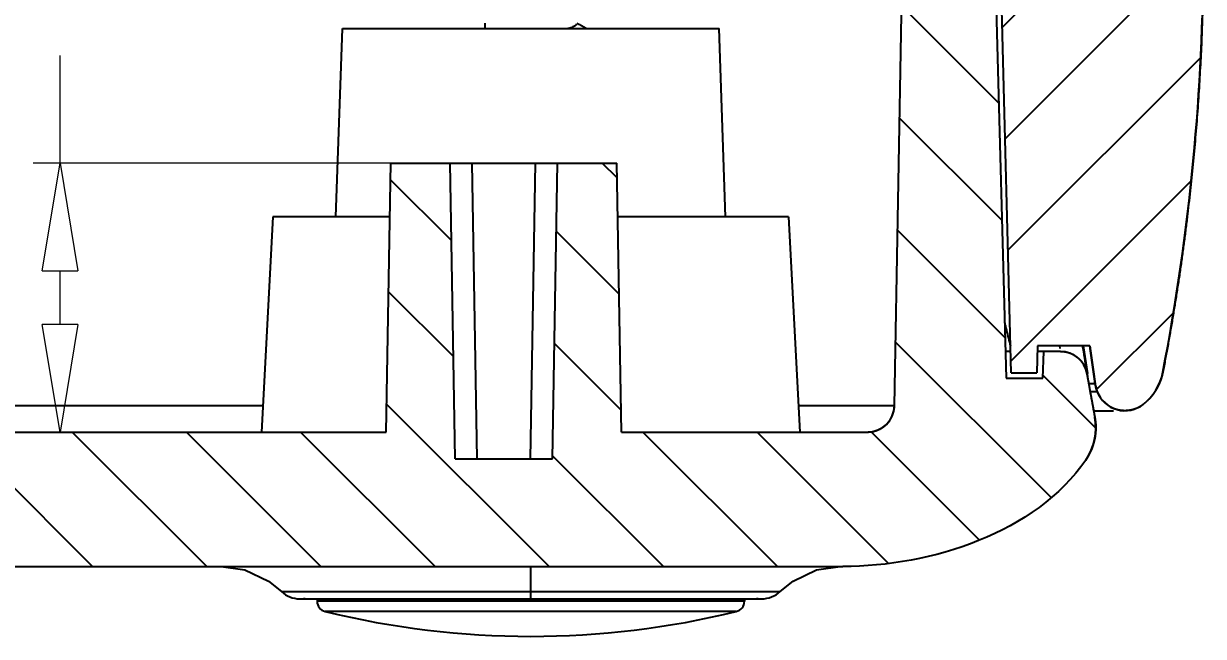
# Model space of a CAD drawing. Header units: millimetres. Extents: x 1884 to 2552, y 611 to 826.
# Drawn here: x 1947.38 to 1969.3, y 657.29 to 668.68 of the extents above; entities that cross this region are included whole.
import ezdxf

# ---------------------------------------------------------------- set-up
doc = ezdxf.new("R2010")
doc.units = ezdxf.units.MM
doc.layers.add('dim', color=82, linetype='Continuous', lineweight=9)
doc.styles.add('ROMAND', font='romand.shx', dxfattribs={"width": 0.75, "bigfont": 'gbcbig.shx'})
doc.dimstyles.new('YanXiu', dxfattribs={"dimtxt": 2.5, "dimasz": 2.2, "dimexe": 1, "dimexo": 0, "dimgap": 0.66, "dimtad": 0, "dimzin": 1, "dimdsep": 46, "dimtxsty": 'ROMAND', "dimblk": 'CLOSEDBLANK', "dimcen": 0, "dimclrd": 3, "dimclre": 3, "dimclrt": 7, "dimazin": 0, "dimtfac": 1, "dimtofl": 0, "dimtmove": 0, "dimatfit": 3, "dimldrblk": 'CLOSEDBLANK', "dimfxl": 1, "dimlwd": 5, "dimlwe": 5, "dimarcsym": 0})

# ---------------------------------------------------------------- blocks, each defined once
blk = doc.blocks.new('_ClosedBlank')
at = {"color": 0, "linetype": 'ByBlock', "lineweight": -2}
for p, q in [((-1, 0.167), (0, 0)), ((-1, 0.167), (-1, -0.167)), ((0, 0), (-1, -0.167))]:
    blk.add_line(p, q, dxfattribs=at)
blk = doc.blocks.new('*D63')
at = {"layer": 'Defpoints', "color": 0}
for p in [(1948.052, 666.088), (1954.199, 666.088), (1954.112, 661.088)]:
    blk.add_point(p, dxfattribs=at)
at = {"layer": 'dim', "color": 3, "lineweight": 5}
for p, q in [((1948.052, 666.088), (1948.052, 668.088)), ((1954.199, 666.088), (1947.552, 666.088)), ((1948.052, 663.088), (1948.052, 664.088)), ((1954.112, 661.088), (1947.552, 661.088))]:
    blk.add_line(p, q, dxfattribs=at)
at = {"layer": 'dim', "color": 3, "lineweight": 5, "xscale": 2, "yscale": 2, "zscale": 2}
for p, rotation in [((1948.052, 666.088), 90), ((1948.052, 661.088), 270)]:
    blk.add_blockref('_ClosedBlank', p, dxfattribs=dict(at, rotation=rotation))
at = {"layer": 'dim', "color": 7, "insert": (1948.052, 671.49), "char_height": 2.5, "attachment_point": 5, "rotation": 90, "style": 'ROMAND'}
blk.add_mtext('5.00', dxfattribs=at)

msp = doc.modelspace()

# ---------------------------------------------------------------- hatches: boundary and pattern name
at = {"linetype": 'Continuous'}
h = msp.add_hatch(dxfattribs=at)
h.set_pattern_fill('DEFAULT__2', color=2, scale=1.5, angle=45, style=0, pattern_type=0)
h.set_pattern_definition([(45, (1556.4713, 573.4746), (-1.06066, 1.06066), [])])
edge = h.paths.add_edge_path()
edge.add_spline(control_points=[(1901.309, 678.19), (1901.634, 675.969), (1901.825, 673.732), (1901.881, 671.488)], knot_values=[0, 0, 0, 0, 1, 1, 1, 1], weights=[1, 0.998793, 0.998793, 1], degree=3, periodic=0)
edge.add_line((1901.881, 671.488), (1903.946, 671.488))
edge.add_line((1903.946, 671.488), (1903.976, 672.638))
edge.add_line((1903.976, 672.638), (1906.009, 672.638))
edge.add_line((1906.009, 672.638), (1906.016, 671.888))
edge.add_line((1906.016, 671.888), (1905.988, 668.688))
edge.add_line((1905.015, 668.688), (1905.988, 668.688))
edge.add_line((1905.015, 668.688), (1904.997, 669.688))
edge.add_line((1903.828, 669.688), (1904.997, 669.688))
edge.add_line((1903.828, 669.688), (1903.802, 668.688))
edge.add_line((1901.881, 668.688), (1903.802, 668.688))
edge.add_spline(control_points=[(1901.881, 668.688), (1901.825, 666.444), (1901.634, 664.208), (1901.309, 661.987)], knot_values=[0, 0, 0, 0, 1, 1, 1, 1], weights=[1, 0.998793, 0.998793, 1], degree=3, periodic=0)
edge.add_spline(control_points=[(1901.309, 661.987), (1901.302, 661.936), (1901.289, 661.887), (1901.27, 661.839)], knot_values=[0, 0, 0, 0, 1, 1, 1, 1], weights=[1, 0.996024, 0.996024, 1], degree=3, periodic=0)
edge.add_spline(control_points=[(1901.27, 661.839), (1901.126, 661.46), (1900.735, 661.352), (1900.416, 661.603)], knot_values=[0, 0, 0, 0, 1, 1, 1, 1], weights=[1, 0.728025, 0.728025, 1], degree=3, periodic=0)
edge.add_spline(control_points=[(1900.416, 661.603), (1900.225, 661.753), (1900.099, 661.961), (1900.053, 662.199)], knot_values=[0, 0, 0, 0, 1, 1, 1, 1], weights=[1, 0.95813, 0.95813, 1], degree=3, periodic=0)
edge.add_spline(control_points=[(1900.053, 662.199), (1899.551, 664.801), (1899.299, 667.439), (1899.299, 670.088)], knot_values=[0, 0, 0, 0, 1, 1, 1, 1], weights=[1, 0.996974, 0.996974, 1], degree=3, periodic=0)
edge.add_spline(control_points=[(1899.299, 670.088), (1899.299, 672.738), (1899.551, 675.376), (1900.053, 677.978)], knot_values=[0, 0, 0, 0, 1, 1, 1, 1], weights=[1, 0.996974, 0.996974, 1], degree=3, periodic=0)
edge.add_spline(control_points=[(1900.053, 677.978), (1900.099, 678.216), (1900.225, 678.423), (1900.416, 678.574)], knot_values=[0, 0, 0, 0, 1, 1, 1, 1], weights=[1, 0.95813, 0.95813, 1], degree=3, periodic=0)
edge.add_spline(control_points=[(1900.416, 678.574), (1900.735, 678.825), (1901.126, 678.717), (1901.27, 678.338)], knot_values=[0, 0, 0, 0, 1, 1, 1, 1], weights=[1, 0.728025, 0.728025, 1], degree=3, periodic=0)
edge.add_spline(control_points=[(1901.27, 678.338), (1901.289, 678.29), (1901.302, 678.24), (1901.309, 678.19)], knot_values=[0, 0, 0, 0, 1, 1, 1, 1], weights=[1, 0.996024, 0.996024, 1], degree=3, periodic=0)
edge = h.paths.add_edge_path()
edge.add_spline(control_points=[(1969.299, 670.088), (1969.299, 667.439), (1969.047, 664.801), (1968.545, 662.199)], knot_values=[0, 0, 0, 0, 1, 1, 1, 1], weights=[1, 0.996974, 0.996974, 1], degree=3, periodic=0)
edge.add_spline(control_points=[(1968.545, 662.199), (1968.499, 661.961), (1968.373, 661.753), (1968.182, 661.603)], knot_values=[0, 0, 0, 0, 1, 1, 1, 1], weights=[1, 0.95813, 0.95813, 1], degree=3, periodic=0)
edge.add_spline(control_points=[(1968.182, 661.603), (1967.863, 661.352), (1967.472, 661.46), (1967.327, 661.839)], knot_values=[0, 0, 0, 0, 1, 1, 1, 1], weights=[1, 0.728025, 0.728025, 1], degree=3, periodic=0)
edge.add_spline(control_points=[(1967.327, 661.839), (1967.309, 661.887), (1967.296, 661.936), (1967.289, 661.987)], knot_values=[0, 0, 0, 0, 1, 1, 1, 1], weights=[1, 0.996024, 0.996024, 1], degree=3, periodic=0)
edge.add_spline(control_points=[(1967.289, 661.987), (1967.255, 662.221), (1967.222, 662.454), (1967.191, 662.688)], knot_values=[0, 0, 0, 0, 1, 1, 1, 1], weights=[1, 0.999987, 0.999987, 1], degree=3, periodic=0)
edge.add_line((1967.191, 662.688), (1966.215, 662.688))
edge.add_line((1966.215, 662.688), (1966.202, 662.188))
edge.add_line((1965.728, 662.188), (1966.202, 662.188))
edge.add_line((1965.728, 662.188), (1965.375, 675.688))
edge.add_line((1965.375, 675.688), (1963.705, 675.688))
edge.add_line((1963.705, 675.688), (1963.686, 674.588))
edge.add_line((1962.606, 674.588), (1963.686, 674.588))
edge.add_line((1962.606, 674.588), (1962.622, 676.388))
edge.add_line((1963.978, 676.388), (1962.622, 676.388))
edge.add_line((1963.978, 676.388), (1964.054, 678.588))
edge.add_line((1965.277, 678.588), (1964.054, 678.588))
edge.add_line((1965.306, 677.488), (1965.277, 678.588))
edge.add_line((1967.191, 677.488), (1965.306, 677.488))
edge.add_spline(control_points=[(1967.191, 677.488), (1967.222, 677.722), (1967.255, 677.956), (1967.289, 678.19)], knot_values=[0, 0, 0, 0, 1, 1, 1, 1], weights=[1, 0.999987, 0.999987, 1], degree=3, periodic=0)
edge.add_spline(control_points=[(1967.289, 678.19), (1967.296, 678.24), (1967.309, 678.29), (1967.327, 678.338)], knot_values=[0, 0, 0, 0, 1, 1, 1, 1], weights=[1, 0.996024, 0.996024, 1], degree=3, periodic=0)
edge.add_spline(control_points=[(1967.327, 678.338), (1967.472, 678.717), (1967.863, 678.825), (1968.182, 678.574)], knot_values=[0, 0, 0, 0, 1, 1, 1, 1], weights=[1, 0.728025, 0.728025, 1], degree=3, periodic=0)
edge.add_spline(control_points=[(1968.182, 678.574), (1968.373, 678.423), (1968.499, 678.216), (1968.545, 677.978)], knot_values=[0, 0, 0, 0, 1, 1, 1, 1], weights=[1, 0.95813, 0.95813, 1], degree=3, periodic=0)
edge.add_spline(control_points=[(1968.545, 677.978), (1969.047, 675.376), (1969.299, 672.738), (1969.299, 670.088)], knot_values=[0, 0, 0, 0, 1, 1, 1, 1], weights=[1, 0.996974, 0.996974, 1], degree=3, periodic=0)
h = msp.add_hatch(dxfattribs=at)
h.set_pattern_fill('DEFAULT__3', color=2, scale=1.5, angle=-45, style=0, pattern_type=0)
h.set_pattern_definition([(315, (1558.5926, 573.4746), (1.06066, 1.06066), [])])
edge = h.paths.add_edge_path()
edge.add_line((1905.999, 658.588), (1921.773, 658.588))
edge.add_spline(control_points=[(1905.999, 658.588), (1904.386, 658.588), (1902.398, 659.241), (1901.486, 660.567)], knot_values=[0, 0, 0, 0, 1, 1, 1, 1], degree=3, periodic=0)
edge.add_spline(control_points=[(1901.486, 660.567), (1901.323, 660.803), (1901.264, 661.084), (1901.318, 661.365)], knot_values=[0, 0, 0, 0, 1, 1, 1, 1], weights=[1, 0.948541, 0.948541, 1], degree=3, periodic=0)
edge.add_arc((1863.332, 668.592), 38.667, 349.228, 359.2629)
edge.add_spline(control_points=[(1901.996, 668.095), (1902, 668.385), (1902.206, 668.588), (1902.496, 668.588)], knot_values=[0, 0, 0, 0, 1, 1, 1, 1], weights=[1, 0.807748, 0.807748, 1], degree=3, periodic=0)
edge.add_line((1902.496, 668.588), (1903.899, 668.588))
edge.add_line((1903.899, 668.588), (1903.925, 669.588))
edge.add_line((1904.899, 669.588), (1903.925, 669.588))
edge.add_line((1904.899, 669.588), (1905.039, 661.58))
edge.add_spline(control_points=[(1905.039, 661.58), (1905.044, 661.291), (1905.25, 661.088), (1905.539, 661.088)], knot_values=[0, 0, 0, 0, 1, 1, 1, 1], weights=[1, 0.808834, 0.808834, 1], degree=3, periodic=0)
edge.add_line((1905.539, 661.088), (1910.112, 661.088))
edge.add_line((1910.112, 661.088), (1910.199, 666.088))
edge.add_line((1910.199, 666.088), (1911.299, 666.088))
edge.add_line((1911.395, 660.588), (1911.299, 666.088))
edge.add_line((1911.395, 660.588), (1913.203, 660.588))
edge.add_line((1913.203, 660.588), (1913.299, 666.088))
edge.add_line((1913.299, 666.088), (1914.399, 666.088))
edge.add_line((1914.486, 661.088), (1914.399, 666.088))
edge.add_line((1914.486, 661.088), (1954.112, 661.088))
edge.add_line((1954.112, 661.088), (1954.199, 666.088))
edge.add_line((1954.199, 666.088), (1955.299, 666.088))
edge.add_line((1955.395, 660.588), (1955.299, 666.088))
edge.add_line((1955.395, 660.588), (1957.203, 660.588))
edge.add_line((1957.203, 660.588), (1957.299, 666.088))
edge.add_line((1957.299, 666.088), (1958.399, 666.088))
edge.add_line((1958.486, 661.088), (1958.399, 666.088))
edge.add_line((1958.486, 661.088), (1963.059, 661.088))
edge.add_spline(control_points=[(1963.059, 661.088), (1963.348, 661.088), (1963.554, 661.291), (1963.559, 661.58)], knot_values=[0, 0, 0, 0, 1, 1, 1, 1], weights=[1, 0.808834, 0.808834, 1], degree=3, periodic=0)
edge.add_line((1963.559, 661.58), (1963.804, 675.588))
edge.add_line((1965.277, 675.588), (1963.804, 675.588))
edge.add_line((1965.277, 675.588), (1965.631, 662.088))
edge.add_line((1965.631, 662.088), (1966.318, 662.088))
edge.add_line((1966.318, 662.088), (1966.331, 662.588))
edge.add_line((1966.643, 662.588), (1966.331, 662.588))
edge.add_spline(control_points=[(1966.643, 662.588), (1966.898, 662.588), (1967.093, 662.423), (1967.136, 662.171)], knot_values=[0, 0, 0, 0, 1, 1, 1, 1], weights=[1, 0.842376, 0.842376, 1], degree=3, periodic=0)
edge.add_arc((2005.173, 668.577), 38.573, 189.5586, 190.7753)
edge.add_spline(control_points=[(1967.28, 661.365), (1967.334, 661.084), (1967.275, 660.803), (1967.112, 660.567)], knot_values=[0, 0, 0, 0, 1, 1, 1, 1], weights=[1, 0.948541, 0.948541, 1], degree=3, periodic=0)
edge.add_spline(control_points=[(1967.112, 660.567), (1966.2, 659.241), (1964.212, 658.588), (1962.599, 658.588)], knot_values=[0, 0, 0, 0, 1, 1, 1, 1], degree=3, periodic=0)
edge.add_line((1946.825, 658.588), (1962.599, 658.588))
edge.add_line((1946.799, 658.888), (1946.825, 658.588))
edge.add_line((1921.799, 658.888), (1946.799, 658.888))
edge.add_line((1921.799, 658.888), (1921.773, 658.588))

# ---------------------------------------------------------------- linework, layer by layer
at = {"color": 7, "linetype": 'Continuous'}
for p, q in [((1963.559, 661.58), (1963.804, 675.588)), ((1963.559, 661.58), (1963.804, 675.588)), ((1965.277, 675.588), (1965.631, 662.088)), ((1965.277, 675.588), (1965.631, 662.088)), ((1965.728, 662.188), (1965.375, 675.688)), ((1965.728, 662.188), (1965.375, 675.688)), ((1955.949, 668.688), (1955.949, 668.588)), ((1953.177, 665.088), (1953.299, 668.588)), ((1953.299, 668.588), (1960.299, 668.588)), ((1960.421, 665.088), (1960.299, 668.588)), ((1954.112, 661.088), (1954.199, 666.088)), ((1954.112, 661.088), (1954.199, 666.088)), ((1954.199, 666.088), (1958.399, 666.088)), ((1954.199, 666.088), (1955.299, 666.088)), ((1955.395, 660.588), (1955.299, 666.088)), ((1955.395, 660.588), (1955.299, 666.088)), ((1955.806, 660.588), (1955.71, 666.088)), ((1956.792, 660.588), (1956.888, 666.088)), ((1957.203, 660.588), (1957.299, 666.088)), ((1957.203, 660.588), (1957.299, 666.088)), ((1957.299, 666.088), (1958.399, 666.088)), ((1958.486, 661.088), (1958.399, 666.088)), ((1958.486, 661.088), (1958.399, 666.088)), ((1952.009, 665.088), (1951.799, 661.088)), ((1954.182, 665.088), (1952.009, 665.088)), ((1961.589, 665.088), (1958.416, 665.088)), ((1961.589, 665.088), (1961.799, 661.088)), ((1965.715, 662.588), (1965.618, 662.588)), ((1966.215, 662.688), (1966.202, 662.188)), ((1966.215, 662.688), (1966.202, 662.188)), ((1967.191, 662.688), (1966.215, 662.688)), ((1967.191, 662.688), (1966.215, 662.688)), ((1966.643, 662.588), (1966.215, 662.588)), ((1966.318, 662.088), (1966.331, 662.588)), ((1966.318, 662.088), (1966.331, 662.588)), ((1966.643, 662.588), (1966.331, 662.588)), ((1966.625, 662.688), (1966.633, 662.643)), ((1967.052, 662.688), (1967.055, 662.668)), ((1967.055, 662.668), (1967.058, 662.649)), ((1967.151, 662.174), (1967.068, 662.688)), ((1967.15, 662.174), (1967.068, 662.688)), ((1965.728, 662.188), (1966.202, 662.188)), ((1965.728, 662.188), (1966.202, 662.188)), ((1965.631, 662.088), (1966.318, 662.088)), ((1965.631, 662.088), (1966.318, 662.088)), ((1967.181, 661.987), (1967.18, 661.987)), ((1967.289, 661.987), (1967.181, 661.987)), ((1967.197, 661.817), (1967.206, 661.768)), ((1967.204, 661.839), (1967.327, 661.839)), ((1936.478, 661.58), (1951.825, 661.58)), ((1961.773, 661.58), (1963.54, 661.58)), ((1967.262, 661.485), (1967.426, 661.485)), ((1967.426, 661.485), (1967.626, 661.485)), ((1914.486, 661.088), (1954.112, 661.088)), ((1914.486, 661.088), (1954.112, 661.088)), ((1958.486, 661.088), (1963.059, 661.088)), ((1958.486, 661.088), (1963.059, 661.088)), ((1955.395, 660.588), (1957.203, 660.588)), ((1955.395, 660.588), (1957.203, 660.588)), ((1905.999, 658.588), (1962.599, 658.588)), ((1946.825, 658.588), (1962.599, 658.588)), ((1956.799, 657.988), (1956.799, 658.588)), ((1952.166, 658.121), (1961.432, 658.121)), ((1952.506, 657.988), (1961.092, 657.988)), ((1952.605, 657.988), (1952.574, 657.988)), ((1952.827, 657.988), (1952.828, 657.942)), ((1952.827, 657.988), (1952.828, 657.942)), ((1960.77, 657.942), (1952.828, 657.942)), ((1960.771, 657.988), (1960.77, 657.942)), ((1960.771, 657.988), (1960.77, 657.942)), ((1961.023, 657.988), (1960.993, 657.988)), ((1960.618, 657.751), (1952.98, 657.751))]:
    msp.add_line(p, q, dxfattribs=at)
for points in [[(1957.831, 668.588), (1957.698, 668.667), (1957.663, 668.688)], [(1951.049, 658.588), (1951.487, 658.525), (1951.925, 658.314), (1952.166, 658.121)], [(1961.432, 658.121), (1961.673, 658.314), (1962.111, 658.525), (1962.549, 658.588)]]:
    msp.add_lwpolyline(points, dxfattribs=at)
for centre, radius, start, end in [((1927.659, 670.088), 41.64, 349.0782, 10.9218), ((1974.056, 665.077), 8.676, 192.9886, 194.9785), ((1972.207, 664.588), 6.764, 195.0252, 196.3095), ((1966.643, 662.088), 0.5, 9.5588, 90), ((2004.818, 668.52), 38.213, 188.8387, 189.5639), ((2022.613, 670.088), 55.914, 187.6052, 188.331), ((2005.196, 668.581), 38.596, 189.5588, 189.8675), ((2005.173, 668.577), 38.573, 189.5586, 190.7753), ((1967.563, 662.388), 1, 308.2495, 349.0782), ((2005.183, 668.578), 38.583, 189.8675, 190.0935), ((1967.982, 662.088), 0.7, 188.331, 200.8528), ((2005.157, 668.574), 38.557, 190.1667, 190.7754), ((1967.841, 662.035), 0.55, 200.8528, 308.2494), ((1963.059, 661.588), 0.5, 270, 359), ((1966.241, 661.167), 1.058, 325.4568, 10.7754), ((1952.506, 658.488), 0.5, 227.2522, 270), ((1953.028, 657.945), 0.2, 181, 256.1829), ((1960.57, 657.945), 0.2, 283.8171, 359), ((1961.092, 658.488), 0.5, 270, 312.7478), ((1956.799, 673.28), 15.991, 256.1829, 283.8171)]:
    msp.add_arc(centre, radius, start, end, dxfattribs=at)
for points, start_tangent, end_tangent in [([(1969.299, 670.088), (1969.298, 669.841), (1969.296, 669.593), (1969.292, 669.345), (1969.287, 669.097), (1969.281, 668.849), (1969.272, 668.602), (1969.263, 668.354), (1969.252, 668.106), (1969.239, 667.858), (1969.225, 667.61), (1969.21, 667.363), (1969.193, 667.115), (1969.174, 666.868), (1969.154, 666.62), (1969.133, 666.373), (1969.11, 666.126), (1969.086, 665.879), (1969.06, 665.632), (1969.032, 665.385), (1969.004, 665.138), (1968.973, 664.892), (1968.942, 664.646), (1968.909, 664.4), (1968.874, 664.154), (1968.838, 663.909), (1968.8, 663.664), (1968.761, 663.419), (1968.721, 663.174), (1968.679, 662.93), (1968.636, 662.686), (1968.591, 662.442), (1968.545, 662.199)], (0, -1), (-0.18947, -0.981887)), ([(1957.649, 668.677), (1957.633, 668.648), (1957.584, 668.62), (1957.506, 668.592), (1957.491, 668.588)], (0, -1), (-0.95934, -0.282254)), ([(1966.643, 662.588), (1966.648, 662.588), (1966.653, 662.588), (1966.658, 662.588), (1966.663, 662.588), (1966.668, 662.588), (1966.673, 662.587), (1966.678, 662.587), (1966.684, 662.587), (1966.689, 662.586), (1966.694, 662.586), (1966.699, 662.585), (1966.704, 662.585), (1966.71, 662.584), (1966.715, 662.583), (1966.72, 662.582), (1966.725, 662.581), (1966.731, 662.581), (1966.736, 662.58), (1966.741, 662.579), (1966.746, 662.578), (1966.752, 662.576), (1966.757, 662.575), (1966.762, 662.574), (1966.767, 662.573), (1966.773, 662.571), (1966.778, 662.57), (1966.783, 662.568), (1966.788, 662.567), (1966.794, 662.565), (1966.799, 662.563), (1966.804, 662.562), (1966.809, 662.56), (1966.815, 662.558), (1966.82, 662.556), (1966.825, 662.554), (1966.83, 662.552), (1966.835, 662.55), (1966.84, 662.548), (1966.846, 662.545), (1966.851, 662.543), (1966.856, 662.541), (1966.861, 662.538), (1966.866, 662.536), (1966.871, 662.533), (1966.876, 662.531), (1966.881, 662.528), (1966.886, 662.525), (1966.891, 662.522), (1966.896, 662.52), (1966.901, 662.517), (1966.905, 662.514), (1966.91, 662.511), (1966.915, 662.508), (1966.92, 662.504), (1966.925, 662.501), (1966.929, 662.498), (1966.934, 662.495), (1966.939, 662.491), (1966.943, 662.488), (1966.948, 662.485), (1966.952, 662.481), (1966.957, 662.477), (1966.961, 662.474), (1966.966, 662.47), (1966.97, 662.466), (1966.974, 662.463), (1966.978, 662.459), (1966.983, 662.455), (1966.987, 662.451), (1966.991, 662.447), (1966.995, 662.443), (1966.999, 662.439), (1967.003, 662.435), (1967.007, 662.431), (1967.011, 662.427), (1967.015, 662.422), (1967.018, 662.418), (1967.022, 662.414), (1967.026, 662.41), (1967.029, 662.405), (1967.033, 662.401), (1967.037, 662.396), (1967.04, 662.392), (1967.043, 662.387), (1967.047, 662.383), (1967.05, 662.378), (1967.053, 662.374), (1967.056, 662.369), (1967.06, 662.364), (1967.063, 662.36), (1967.066, 662.355), (1967.069, 662.35), (1967.072, 662.345), (1967.074, 662.341), (1967.077, 662.336), (1967.08, 662.331), (1967.082, 662.326), (1967.085, 662.321), (1967.088, 662.316), (1967.09, 662.311), (1967.093, 662.307), (1967.095, 662.302), (1967.097, 662.297), (1967.099, 662.292), (1967.102, 662.287), (1967.104, 662.282), (1967.106, 662.277), (1967.108, 662.272), (1967.11, 662.267), (1967.112, 662.262), (1967.113, 662.257), (1967.115, 662.252), (1967.117, 662.247), (1967.119, 662.242), (1967.12, 662.237), (1967.122, 662.232), (1967.123, 662.227), (1967.125, 662.222), (1967.126, 662.216), (1967.127, 662.211), (1967.129, 662.206), (1967.13, 662.201), (1967.131, 662.196), (1967.132, 662.191), (1967.133, 662.186), (1967.134, 662.181), (1967.135, 662.176), (1967.136, 662.171)], (1, 0), (0.16606, -0.986116)), ([(1967.289, 661.987), (1967.239, 662.338), (1967.191, 662.688)], (-0.144891, 0.989448), (-0.132346, 0.991204)), ([(1968.545, 662.199), (1968.543, 662.188), (1968.54, 662.177), (1968.538, 662.167), (1968.535, 662.156), (1968.533, 662.145), (1968.53, 662.135), (1968.527, 662.124), (1968.524, 662.113), (1968.521, 662.103), (1968.518, 662.092), (1968.515, 662.082), (1968.511, 662.071), (1968.508, 662.061), (1968.504, 662.05), (1968.5, 662.04), (1968.496, 662.029), (1968.492, 662.019), (1968.488, 662.008), (1968.484, 661.998), (1968.479, 661.988), (1968.475, 661.978), (1968.47, 661.967), (1968.465, 661.957), (1968.46, 661.947), (1968.455, 661.937), (1968.45, 661.927), (1968.445, 661.917), (1968.439, 661.907), (1968.434, 661.897), (1968.428, 661.888), (1968.423, 661.878), (1968.417, 661.868), (1968.411, 661.859), (1968.405, 661.849), (1968.399, 661.84), (1968.393, 661.83), (1968.386, 661.821), (1968.38, 661.812), (1968.373, 661.803), (1968.367, 661.794), (1968.36, 661.785), (1968.353, 661.776), (1968.346, 661.767), (1968.339, 661.758), (1968.332, 661.75), (1968.325, 661.741), (1968.318, 661.733), (1968.31, 661.724), (1968.303, 661.716), (1968.295, 661.708), (1968.288, 661.699), (1968.28, 661.691), (1968.272, 661.684), (1968.264, 661.676), (1968.256, 661.668), (1968.248, 661.66), (1968.24, 661.653), (1968.232, 661.645), (1968.224, 661.638), (1968.216, 661.631), (1968.207, 661.624), (1968.199, 661.617), (1968.19, 661.61), (1968.182, 661.603)], (-0.18947, -0.981887), (-0.785323, -0.619086)), ([(1967.327, 661.839), (1967.324, 661.848), (1967.321, 661.857), (1967.318, 661.866), (1967.315, 661.875), (1967.312, 661.884), (1967.309, 661.894), (1967.307, 661.903), (1967.304, 661.912), (1967.302, 661.921), (1967.3, 661.931), (1967.298, 661.94), (1967.296, 661.949), (1967.294, 661.959), (1967.292, 661.968), (1967.29, 661.978), (1967.289, 661.987)], (-0.355969, 0.934498), (-0.144891, 0.989448)), ([(1968.182, 661.603), (1968.176, 661.599), (1968.171, 661.595), (1968.165, 661.59), (1968.159, 661.586), (1968.154, 661.582), (1968.148, 661.578), (1968.142, 661.574), (1968.136, 661.57), (1968.129, 661.566), (1968.123, 661.563), (1968.117, 661.559), (1968.11, 661.555), (1968.104, 661.552), (1968.097, 661.548), (1968.09, 661.545), (1968.084, 661.541), (1968.077, 661.538), (1968.07, 661.535), (1968.063, 661.531), (1968.056, 661.528), (1968.049, 661.525), (1968.041, 661.523), (1968.034, 661.52), (1968.027, 661.517), (1968.019, 661.514), (1968.011, 661.512), (1968.004, 661.51), (1967.996, 661.507), (1967.988, 661.505), (1967.981, 661.503), (1967.973, 661.501), (1967.965, 661.499), (1967.957, 661.497), (1967.949, 661.496), (1967.941, 661.494), (1967.932, 661.493), (1967.924, 661.491), (1967.916, 661.49), (1967.908, 661.489), (1967.899, 661.488), (1967.891, 661.487), (1967.883, 661.487), (1967.874, 661.486), (1967.866, 661.486), (1967.857, 661.485), (1967.849, 661.485), (1967.84, 661.485), (1967.832, 661.485), (1967.823, 661.485), (1967.814, 661.486), (1967.806, 661.486), (1967.797, 661.487), (1967.789, 661.488), (1967.78, 661.488), (1967.771, 661.489), (1967.763, 661.491), (1967.754, 661.492), (1967.746, 661.493), (1967.737, 661.495), (1967.729, 661.497), (1967.72, 661.498), (1967.712, 661.5), (1967.703, 661.503), (1967.695, 661.505), (1967.687, 661.507), (1967.678, 661.51), (1967.67, 661.512), (1967.662, 661.515), (1967.654, 661.518), (1967.645, 661.521), (1967.637, 661.524), (1967.629, 661.528), (1967.621, 661.531), (1967.613, 661.534), (1967.606, 661.538), (1967.598, 661.542), (1967.59, 661.546), (1967.582, 661.55), (1967.575, 661.554), (1967.567, 661.558), (1967.56, 661.562), (1967.553, 661.567), (1967.546, 661.571), (1967.538, 661.576), (1967.531, 661.581), (1967.524, 661.585), (1967.518, 661.59), (1967.511, 661.595), (1967.504, 661.601), (1967.498, 661.606), (1967.491, 661.611), (1967.485, 661.616), (1967.479, 661.622), (1967.472, 661.627), (1967.466, 661.633), (1967.46, 661.638), (1967.455, 661.644), (1967.449, 661.65), (1967.443, 661.656), (1967.438, 661.662), (1967.432, 661.667), (1967.427, 661.673), (1967.422, 661.68), (1967.417, 661.686), (1967.412, 661.692), (1967.407, 661.698), (1967.402, 661.704), (1967.397, 661.71), (1967.393, 661.717), (1967.389, 661.723), (1967.384, 661.729), (1967.38, 661.736), (1967.376, 661.742), (1967.372, 661.748), (1967.368, 661.755), (1967.364, 661.761), (1967.361, 661.768), (1967.357, 661.774), (1967.354, 661.781), (1967.35, 661.787), (1967.347, 661.794), (1967.344, 661.8), (1967.341, 661.807), (1967.338, 661.813), (1967.335, 661.82), (1967.333, 661.826), (1967.33, 661.833), (1967.327, 661.839)], (-0.785323, -0.619086), (-0.355969, 0.934498)), ([(1963.059, 661.088), (1963.065, 661.088), (1963.07, 661.088), (1963.076, 661.089), (1963.081, 661.089), (1963.087, 661.089), (1963.093, 661.089), (1963.098, 661.09), (1963.104, 661.09), (1963.109, 661.091), (1963.115, 661.091), (1963.121, 661.092), (1963.126, 661.093), (1963.132, 661.094), (1963.138, 661.095), (1963.144, 661.096), (1963.149, 661.097), (1963.155, 661.098), (1963.161, 661.099), (1963.167, 661.1), (1963.172, 661.101), (1963.178, 661.103), (1963.184, 661.104), (1963.19, 661.106), (1963.196, 661.107), (1963.201, 661.109), (1963.207, 661.111), (1963.213, 661.113), (1963.219, 661.114), (1963.224, 661.116), (1963.23, 661.118), (1963.236, 661.121), (1963.242, 661.123), (1963.247, 661.125), (1963.253, 661.127), (1963.259, 661.13), (1963.264, 661.132), (1963.27, 661.135), (1963.276, 661.138), (1963.281, 661.14), (1963.287, 661.143), (1963.292, 661.146), (1963.298, 661.149), (1963.303, 661.152), (1963.309, 661.155), (1963.314, 661.158), (1963.32, 661.161), (1963.325, 661.165), (1963.33, 661.168), (1963.336, 661.172), (1963.341, 661.175), (1963.346, 661.179), (1963.351, 661.182), (1963.356, 661.186), (1963.361, 661.19), (1963.366, 661.194), (1963.371, 661.198), (1963.376, 661.202), (1963.381, 661.206), (1963.386, 661.21), (1963.391, 661.214), (1963.396, 661.219), (1963.4, 661.223), (1963.405, 661.227), (1963.41, 661.232), (1963.414, 661.236), (1963.419, 661.241), (1963.423, 661.245), (1963.427, 661.25), (1963.432, 661.255), (1963.436, 661.26), (1963.44, 661.264), (1963.444, 661.269), (1963.448, 661.274), (1963.452, 661.279), (1963.456, 661.284), (1963.46, 661.289), (1963.464, 661.294), (1963.467, 661.3), (1963.471, 661.305), (1963.475, 661.31), (1963.478, 661.315), (1963.482, 661.321), (1963.485, 661.326), (1963.488, 661.331), (1963.491, 661.337), (1963.494, 661.342), (1963.498, 661.348), (1963.5, 661.353), (1963.503, 661.359), (1963.506, 661.364), (1963.509, 661.37), (1963.512, 661.375), (1963.514, 661.381), (1963.517, 661.387), (1963.519, 661.392), (1963.522, 661.398), (1963.524, 661.404), (1963.526, 661.409), (1963.528, 661.415), (1963.53, 661.421), (1963.532, 661.427), (1963.534, 661.432), (1963.536, 661.438), (1963.538, 661.444), (1963.54, 661.449), (1963.541, 661.455), (1963.543, 661.461), (1963.544, 661.467), (1963.546, 661.472), (1963.547, 661.478), (1963.548, 661.484), (1963.549, 661.49), (1963.551, 661.495), (1963.552, 661.501), (1963.553, 661.507), (1963.553, 661.513), (1963.554, 661.518), (1963.555, 661.524), (1963.556, 661.53), (1963.556, 661.535), (1963.557, 661.541), (1963.557, 661.546), (1963.558, 661.552), (1963.558, 661.558), (1963.559, 661.563), (1963.559, 661.569), (1963.559, 661.574), (1963.559, 661.58)], (1, 0), (0.017452, 0.999848)), ([(1967.28, 661.365), (1967.283, 661.353), (1967.285, 661.34), (1967.287, 661.327), (1967.289, 661.315), (1967.29, 661.302), (1967.292, 661.289), (1967.293, 661.276), (1967.295, 661.263), (1967.296, 661.25), (1967.297, 661.238), (1967.297, 661.225), (1967.298, 661.212), (1967.298, 661.198), (1967.299, 661.185), (1967.299, 661.172), (1967.299, 661.159), (1967.299, 661.146), (1967.298, 661.133), (1967.298, 661.12), (1967.297, 661.107), (1967.296, 661.093), (1967.295, 661.08), (1967.294, 661.067), (1967.293, 661.054), (1967.291, 661.041), (1967.29, 661.028), (1967.288, 661.015), (1967.286, 661.002), (1967.284, 660.988), (1967.281, 660.975), (1967.279, 660.962), (1967.276, 660.949), (1967.273, 660.936), (1967.27, 660.924), (1967.267, 660.911), (1967.264, 660.898), (1967.261, 660.885), (1967.257, 660.872), (1967.253, 660.86), (1967.249, 660.847), (1967.245, 660.834), (1967.241, 660.822), (1967.237, 660.81), (1967.232, 660.797), (1967.227, 660.785), (1967.223, 660.773), (1967.218, 660.76), (1967.212, 660.748), (1967.207, 660.736), (1967.202, 660.724), (1967.196, 660.713), (1967.191, 660.701), (1967.185, 660.689), (1967.179, 660.678), (1967.173, 660.666), (1967.166, 660.655), (1967.16, 660.643), (1967.154, 660.632), (1967.147, 660.621), (1967.14, 660.61), (1967.134, 660.599), (1967.127, 660.589), (1967.12, 660.578), (1967.112, 660.567)], (0.18696, -0.982367), (-0.567028, -0.823699)), ([(1967.112, 660.567), (1962.599, 658.588)], (-0.567028, -0.823699), (-1, 0)), ([(1967.112, 660.567), (1962.599, 658.588)], (-0.567028, -0.823699), (-1, 0))]:
    msp.add_spline(points, degree=3, dxfattribs=dict(at, start_tangent=start_tangent, end_tangent=end_tangent))

# ---------------------------------------------------------------- dimensions: what is measured, and where the dimension line sits
at = {"layer": 'dim'}
dim = msp.add_linear_dim(base=(1948.052, 666.088), p1=(1954.112, 661.088), p2=(1954.199, 666.088), angle=90, dimstyle='YanXiu', override={"dimasz": 2, "dimexe": 0.49975, "dimgap": 0.49975}, dxfattribs=at)
dim.commit()
dim.dimension.update_dxf_attribs({"geometry": '*D63', "text_midpoint": (1948.052, 671.49)})

doc.saveas('drawing.dxf')
